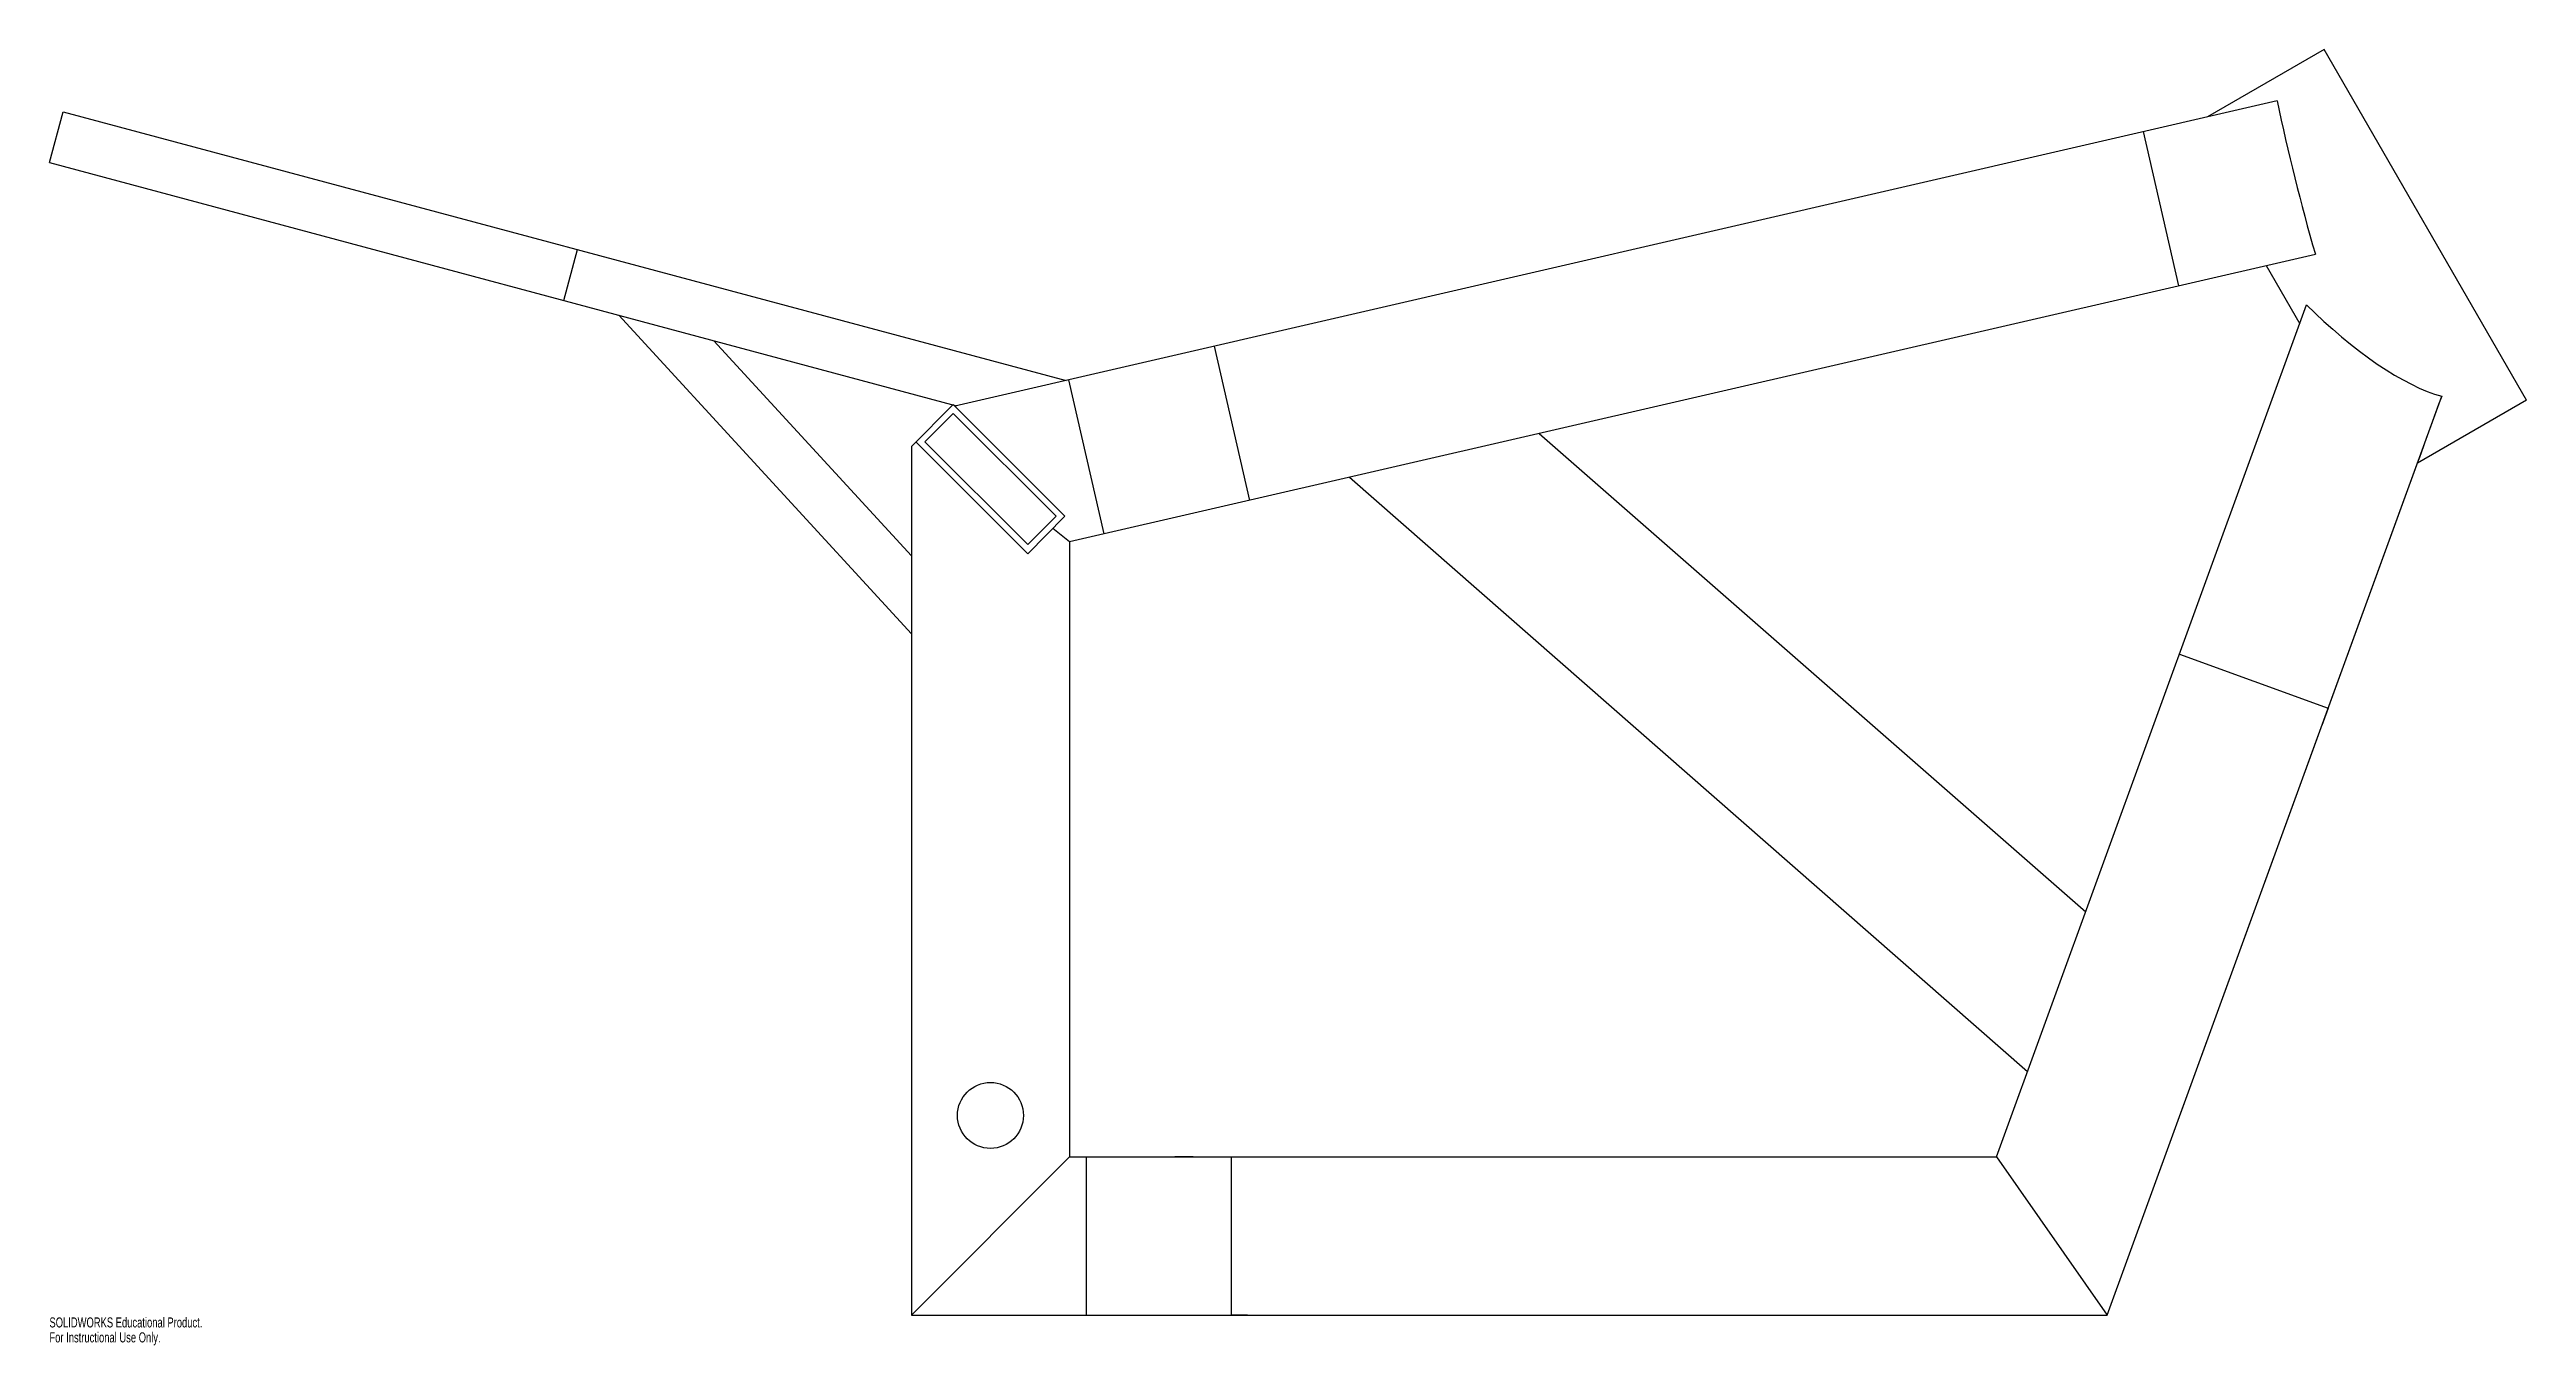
# Paper-space layout '_Left' of a CAD drawing. Header units: millimetres. Extents: x -742 to 451, y -53 to 572.
import ezdxf

# ---------------------------------------------------------------- set-up
doc = ezdxf.new("R2010")
doc.units = ezdxf.units.MM
doc.styles.add('SLDTEXTSTYLE0', font='TXT', dxfattribs={"width": 0.7})

psp = doc.layouts.new('_Left')

# ---------------------------------------------------------------- linework, layer by layer
at = {"color": 7, "linetype": 'Continuous', "lineweight": 25}
for p, q in [((353.7, 571.6), (297.5, 539.2)), ((451.2, 402.7), (353.7, 571.6)), ((-742.3, 517.1), (-735.7, 541.6)), ((-735.7, 541.6), (-252.5, 412.2)), ((331.1, 546.9), (-306.1, 399.8)), ((283.7, 457.8), (266.6, 532)), ((-742.3, 517.1), (-305.2, 400)), ((-494.4, 450.7), (-487.8, 475.2)), ((349.5, 472.9), (-250.8, 334.4)), ((325.8, 467.5), (341.9, 439.5)), ((-467.9, 443.6), (-327, 290.1)), ((195.8, 38.1), (345.2, 448.6)), ((-422.2, 431.3), (-327, 327.7)), ((-181.2, 428.6), (-164.1, 354.4)), ((-234.1, 338.2), (-251.2, 412.5)), ((-306.9, 400.6), (-327, 380.4)), ((-306.9, 396.3), (-320.5, 382.6)), ((-253, 346.7), (-306.9, 400.6)), ((-257.3, 346.7), (-306.9, 396.3)), ((249.2, -38.1), (410.3, 404.6)), ((451.2, 402.7), (398.6, 372.3)), ((-324.8, 382.6), (-270.9, 328.7)), ((-320.5, 382.6), (-270.9, 333.1)), ((-24.5, 386.6), (238.8, 156.1)), ((-327, 380.4), (-327, -38.1)), ((249.2, -38.1), (399.1, 373.8)), ((-116, 365.5), (210.8, 79.3)), ((-270.9, 328.7), (-253, 346.7)), ((-270.9, 333.1), (-257.3, 346.7)), ((-250.8, 334.4), (-258.9, 340.8)), ((-250.8, 334.4), (-250.8, 38.1)), ((284, 280.3), (355.6, 254.3)), ((355.6, 254.3), (352.5, 245.9)), ((-327, -38.1), (-250.8, 38.1)), ((-250.8, 38.1), (-235, 38.1)), ((-242.8, 38.1), (-242.8, -38.1)), ((-242.8, 38.1), (-172.8, 38.1)), ((-235, 38.1), (-166.2, 38.1)), ((-191.2, 38.1), (-200, 38.1)), ((-191.2, 38.1), (-191.2, 38.1)), ((-172.8, -38.1), (-172.8, 38.1)), ((-172.8, 38.1), (195.8, 38.1)), ((-12.7, 38.1), (12.7, 38.1)), ((-12.7, 38.1), (-12.7, 38.1)), ((12.7, 38.1), (12.7, 38.1)), ((195.8, 38.1), (249.2, -38.1)), ((-327, -38.1), (-242.8, -38.1)), ((-242.8, -38.1), (-172.8, -38.1)), ((-216.6, -38.1), (-216.6, -38.1)), ((-216.6, -38.1), (-207.8, -38.1)), ((-165, -38.1), (-172.8, -38.1)), ((-172.8, -38.1), (249.2, -38.1)), ((-165, -38.1), (249.2, -38.1)), ((226.4, -38.1), (235.2, -38.1)), ((235.2, -38.1), (235.2, -38.1))]:
    psp.add_line(p, q, dxfattribs=at)
at = {"color": 7, "linetype": 'Continuous', "lineweight": 25, "flags": 128}
for points in [[(345.2, 448.6), (349.3, 444.6), (353.5, 440.6), (357.8, 436.8), (362, 433.1), (366.3, 429.6), (370.7, 426.2), (375, 423), (379.2, 420), (383.5, 417.3), (387.6, 414.7), (391.7, 412.4), (395.7, 410.3), (399.5, 408.5), (403.3, 406.9), (406.9, 405.6), (410.3, 404.6)], [(410.3, 404.6), (408.8, 400.5), (407.3, 396.5), (405.9, 392.5), (404.4, 388.5), (403, 384.6), (401.7, 380.9), (400.4, 377.3), (399.1, 373.8)]]:
    psp.add_lwpolyline(points, dxfattribs=at)
at = {"color": 7, "linetype": 'Continuous', "lineweight": 25}
psp.add_circle((-288.9, 58.1), 15.9, dxfattribs=at)
psp.add_arc((1295.1, 747.5), 984.7, 191.7561, 196.1916, dxfattribs=at)

# ---------------------------------------------------------------- texts
at = {"color": 7, "linetype": 'Continuous', "char_height": 4.834, "attachment_point": 1, "style": 'SLDTEXTSTYLE0'}
for s, insert in [('SOLIDWORKS Educational Product.', (-742.3, -39.2)), ('For Instructional Use Only.', (-742.3, -46.4))]:
    psp.add_mtext(s, dxfattribs=dict(at, insert=insert))

doc.saveas('drawing.dxf')
